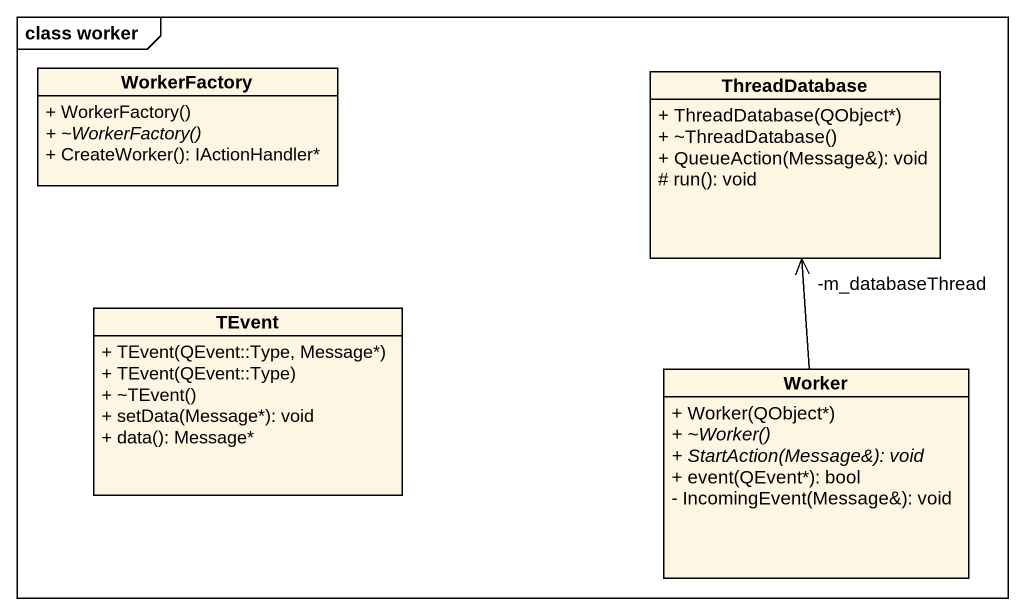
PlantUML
@startuml
mainframe class worker
hide circle
hide empty members
skinparam classAttributeIconSize 0
class WorkerFactory {
  + WorkerFactory()
  {abstract} + ~WorkerFactory()
  + CreateWorker(): IActionHandler*
}
class ThreadDatabase {
  + ThreadDatabase(QObject*)
  + ~ThreadDatabase()
  + QueueAction(Message&): void
  # run(): void
}
class TEvent {
  + TEvent(QEvent::Type, Message*)
  + TEvent(QEvent::Type)
  + ~TEvent()
  + setData(Message*): void
  + data(): Message*
}
class Worker {
  + Worker(QObject*)
  {abstract} + ~Worker()
  {abstract} + StartAction(Message&): void
  + event(QEvent*): bool
  - IncomingEvent(Message&): void
}
Worker -up-> "-m_databaseThread" ThreadDatabase
@enduml
